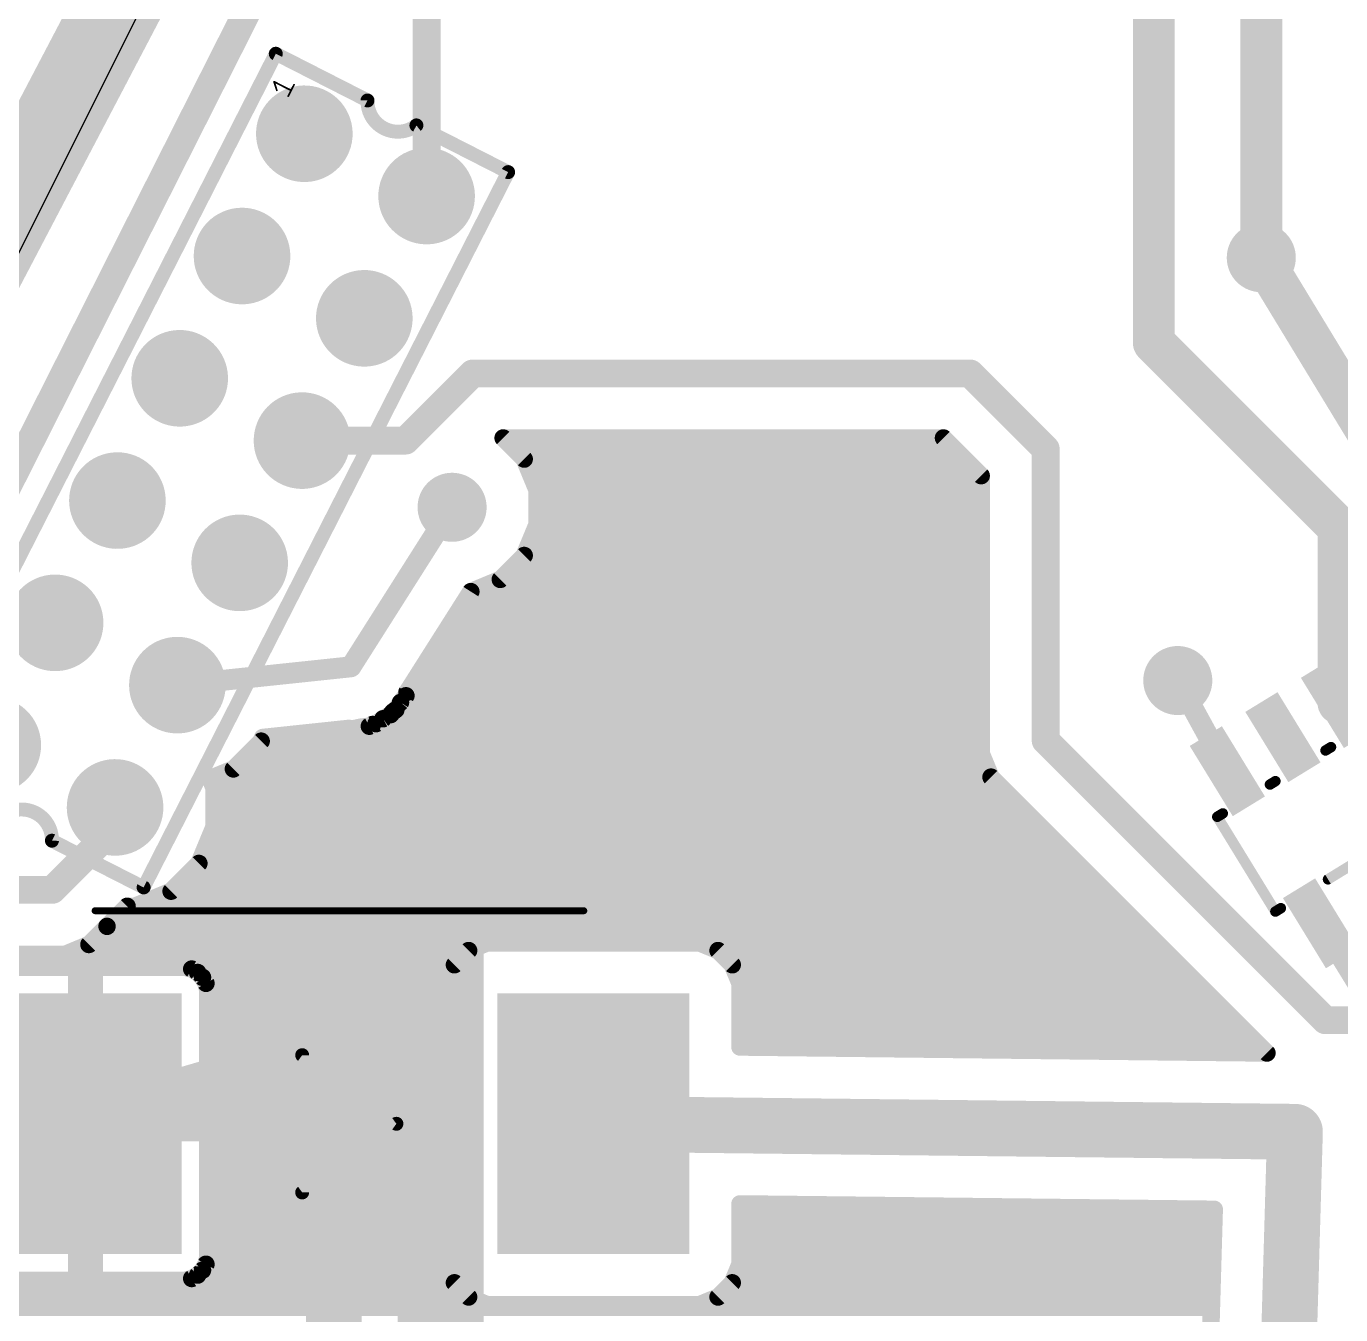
# Model space of a CAD drawing. Extents: x 0 to 110, y 0 to 76.
# Drawn here: x 17.82 to 36.97, y 13.61 to 32.39 of the extents above; entities that cross this region are included whole.
import ezdxf

# ---------------------------------------------------------------- set-up
doc = ezdxf.new("R2010")
doc.units = 0
doc.layers.get('0').update_dxf_attribs({"linetype": 'CONTINUOUS'})
for name, color, linetype in [('1', 22, 'CONTINUOUS'), ('17', 82, 'CONTINUOUS'), ('18', 82, 'CONTINUOUS'), ('21', 253, 'CONTINUOUS'), ('22', 253, 'CONTINUOUS')]:
    doc.layers.add(name, color=color, linetype=linetype)

# ---------------------------------------------------------------- blocks, each defined once
blk = doc.blocks.new('RECT')
blk.add_solid([(-0.5, -0.5), (0.5, -0.5), (-0.5, 0.5), (0.5, 0.5)])
blk = doc.blocks.new('ROUNDP')
at = {"const_width": 0.5}
blk.add_lwpolyline([(0, -0.25, 1), (0, 0.25, 1), (0, -0.25)], format="xyb", dxfattribs=at)
blk = doc.blocks.new('ROUNDV')
at = {"const_width": 0.5}
blk.add_lwpolyline([(0, -0.25, 1), (0, 0.25, 1), (0, -0.25)], format="xyb", dxfattribs=at)

msp = doc.modelspace()

# ---------------------------------------------------------------- linework, layer by layer
at = {"layer": '1'}
for points, const_width in [([(24.85, 43.55), (12.9, 20.75)], 1.27), ([(15.35, 21.325), (26.275, 42.975)], 0.4064), ([(34.25, 27.775), (34.25, 35.775)], 0.6096), ([(35.8169, 29.0127), (35.8169, 35.6419)], 0.6096), ([(23.6538, 29.9109), (23.6538, 35.4788)], 0.4064), ([(37.8392, 25.6856), (35.8169, 29.0127)], 0.6096), ([(36.942, 25.083), (34.25, 27.775)], 0.6096), ([(23.3469, 26.3469), (24.325, 27.325)], 0.4064), ([(24.325, 27.325), (31.575, 27.325)], 0.4064), ([(31.575, 27.325), (32.675, 26.225)], 0.4064), ([(21.8378, 26.3469), (23.3469, 26.3469)], 0.4064), ([(25.0761, 26.0773), (24.7681, 26.3852)], 0.254), ([(24.7681, 26.3852), (31.1857, 26.3852)], 0.254), ([(31.1857, 26.3852), (31.7352, 25.8357)], 0.254), ([(24.9913, 26.162), (31.4089, 26.162)], 0.254), ([(32.675, 26.225), (32.675, 21.975)], 0.4064), ([(25.2648, 25.6216), (25.0761, 26.0773)], 0.254), ([(25.1462, 25.908), (31.6629, 25.908)], 0.254), ([(31.7352, 25.8357), (31.7352, 21.7881)], 0.254), ([(25.2514, 25.654), (31.7352, 25.654)], 0.254), ([(25.2648, 25.1284), (25.2648, 25.6216)], 0.254), ([(22.55, 23.05), (24.025, 25.375)], 0.3048), ([(25.2648, 25.4), (31.7352, 25.4)], 0.254), ([(36.942, 22.5215), (36.942, 25.083)], 0.6096), ([(25.0761, 24.6727), (25.2648, 25.1284)], 0.254), ([(25.2648, 25.146), (31.7352, 25.146)], 0.254), ([(25.1669, 24.892), (31.7352, 24.892)], 0.254), ([(24.7273, 24.3239), (25.0761, 24.6727)], 0.254), ([(25.0413, 24.638), (31.7352, 24.638)], 0.254), ([(24.2983, 24.1462), (24.7273, 24.3239)], 0.254), ([(24.7873, 24.384), (31.7352, 24.384)], 0.254), ([(23.3673, 22.6788), (24.2983, 24.1462)], 0.254), ([(24.288, 24.13), (31.7352, 24.13)], 0.254), ([(24.1268, 23.876), (31.7352, 23.876)], 0.254), ([(23.9657, 23.622), (31.7352, 23.622)], 0.254), ([(23.8045, 23.368), (31.7352, 23.368)], 0.254), ([(20.0219, 22.7829), (22.55, 23.05)], 0.3048), ([(23.6434, 23.114), (31.7352, 23.114)], 0.254), ([(23.4823, 22.86), (31.7352, 22.86)], 0.254), ([(34.6, 22.85), (35.322, 21.5287)], 0.3048), ([(23.3524, 22.6284), (23.3673, 22.6788)], 0.254), ([(36.942, 22.5215), (40.7828, 21.8121)], 0.6096), ([(23.2059, 22.4244), (23.2733, 22.5306)], 0.254), ([(23.2733, 22.5306), (23.3524, 22.6284)], 0.254), ([(23.3343, 22.606), (31.7352, 22.606)], 0.254), ([(22.9166, 22.221), (23.0195, 22.2934)], 0.254), ([(23.0195, 22.2934), (23.13, 22.3534)], 0.254), ([(23.1274, 22.352), (31.7352, 22.352)], 0.254), ([(23.13, 22.3534), (23.163, 22.3942)], 0.254), ([(23.163, 22.3942), (23.2059, 22.4244)], 0.254), ([(21.2653, 22.0203), (22.5198, 22.1529)], 0.254), ([(22.0005, 22.098), (31.7352, 22.098)], 0.254), ([(22.5198, 22.1529), (22.5715, 22.1438)], 0.254), ([(22.5715, 22.1438), (22.6942, 22.1713)], 0.254), ([(22.6942, 22.1713), (22.8193, 22.1845)], 0.254), ([(22.8193, 22.1845), (22.8654, 22.2096)], 0.254), ([(22.8654, 22.2096), (22.9166, 22.221)], 0.254), ([(20.8379, 21.5616), (21.2431, 21.9669)], 0.254), ([(21.2431, 21.9669), (21.2653, 22.0203)], 0.254), ([(32.675, 21.975), (36.75, 17.9)], 0.4064), ([(21.1203, 21.844), (31.7352, 21.844)], 0.254), ([(31.7352, 21.7881), (31.8783, 21.4426)], 0.254), ([(20.4991, 21.4213), (20.8379, 21.5616)], 0.254), ([(20.8663, 21.59), (31.8172, 21.59)], 0.254), ([(20.5545, 21.2874), (20.4991, 21.4213)], 0.254), ([(20.5344, 21.336), (31.9849, 21.336)], 0.254), ([(31.8783, 21.4426), (35.8994, 17.4215)], 0.254), ([(20.5545, 20.7143), (20.5545, 21.2874)], 0.254), ([(19.1139, 21.0009), (19.1139, 20.7139)], 0.4064), ([(20.5545, 21.082), (32.2389, 21.082)], 0.254), ([(19.1139, 20.7139), (18.2, 19.8)], 0.4064), ([(20.5545, 20.828), (32.4929, 20.828)], 0.254), ([(20.3352, 20.1848), (20.5545, 20.7143)], 0.254), ([(20.4964, 20.574), (32.7469, 20.574)], 0.254), ([(19.9299, 19.7796), (20.3352, 20.1848)], 0.254), ([(20.3911, 20.32), (33.0009, 20.32)], 0.254), ([(20.2163, 20.066), (33.2549, 20.066)], 0.254), ([(18.2, 19.8), (16.875, 19.8)], 0.4064), ([(19.9623, 19.812), (33.5089, 19.812)], 0.254), ([(19.4004, 19.5603), (19.9299, 19.7796)], 0.254), ([(18.9967, 19.2676), (19.2894, 19.5603)], 0.254), ([(19.2871, 19.558), (33.7629, 19.558)], 0.254), ([(19.2894, 19.5603), (19.4004, 19.5603)], 0.254), ([(18.7324, 19.0033), (18.9967, 19.2676)], 0.254), ([(19.0331, 19.304), (34.0169, 19.304)], 0.254), ([(37.55, 17.9), (36.6804, 19.3119)], 0.3048), ([(18.7791, 19.05), (34.2709, 19.05)], 0.254), ([(16.6881, 18.8602), (18.3869, 18.8602)], 0.254), ([(18.3869, 18.8602), (18.7324, 19.0033)], 0.254), ([(24.2661, 18.9148), (24.0589, 18.7076)], 0.254), ([(24.5368, 19.0269), (24.2661, 18.9148)], 0.254), ([(27.6299, 19.0269), (24.5368, 19.0269)], 0.254), ([(27.9006, 18.9148), (27.6299, 19.0269)], 0.254), ([(28.1078, 18.7076), (27.9006, 18.9148)], 0.254), ([(13.4337, 18.796), (24.1473, 18.796)], 0.254), ([(18.5564, 18.6713), (17.2332, 18.6713)], 0.254), ([(18.5564, 16.5174), (18.5564, 18.6713)], 0.254), ([(20.1335, 18.6713), (18.8103, 18.6713)], 0.254), ([(18.8103, 18.6713), (18.8103, 16.5174)], 0.254), ([(20.2304, 18.6454), (20.1335, 18.6713)], 0.254), ([(20.3173, 18.5952), (20.2304, 18.6454)], 0.254), ([(24.0589, 18.7076), (23.9468, 18.4369)], 0.254), ([(28.0194, 18.796), (34.5249, 18.796)], 0.254), ([(28.22, 18.4369), (28.1078, 18.7076)], 0.254), ([(18.5564, 18.542), (18.8103, 18.542)], 0.254), ([(20.3882, 18.5243), (20.3173, 18.5952)], 0.254), ([(20.3705, 18.542), (23.9903, 18.542)], 0.254), ([(20.4384, 18.4374), (20.3882, 18.5243)], 0.254), ([(28.1764, 18.542), (34.7789, 18.542)], 0.254), ([(18.5564, 18.288), (18.8103, 18.288)], 0.254), ([(20.4644, 18.3405), (20.4384, 18.4374)], 0.254), ([(20.4644, 16.5173), (20.4644, 18.3405)], 0.254), ([(20.4644, 18.288), (23.9468, 18.288)], 0.254), ([(23.9468, 18.4369), (23.9468, 14.3438)], 0.254), ([(28.22, 17.5091), (28.22, 18.4369)], 0.254), ([(28.22, 18.288), (35.0329, 18.288)], 0.254), ([(18.6834, 16.3903), (15.3897, 17.5109)], 1.016), ([(18.5564, 18.034), (18.8103, 18.034)], 0.254), ([(20.4644, 18.034), (23.9468, 18.034)], 0.254), ([(28.22, 18.034), (35.2869, 18.034)], 0.254), ([(36.75, 17.9), (37.55, 17.9)], 0.4064), ([(18.5564, 17.78), (18.8103, 17.78)], 0.254), ([(20.4644, 17.78), (23.9468, 17.78)], 0.254), ([(28.22, 17.78), (35.5409, 17.78)], 0.254), ([(18.5564, 17.526), (18.8103, 17.526)], 0.254), ([(20.4644, 17.526), (23.9468, 17.526)], 0.254), ([(28.22, 17.526), (35.7949, 17.526)], 0.254), ([(35.8994, 17.4215), (28.22, 17.5091)], 0.254), ([(18.6834, 16.3903), (21.2755, 17.1441)], 0.8128), ([(21.2755, 17.1441), (22.3017, 16.1776)], 0.8128), ([(18.5564, 17.272), (18.8103, 17.272)], 0.254), ([(20.4644, 17.272), (23.9468, 17.272)], 0.254), ([(18.5564, 17.018), (18.8103, 17.018)], 0.254), ([(20.4644, 17.018), (23.9468, 17.018)], 0.254), ([(18.6834, 16.3903), (18.6739, 16.5725)], 0.8128), ([(18.5564, 16.764), (18.8103, 16.764)], 0.254), ([(20.4644, 16.764), (23.9468, 16.764)], 0.254), ([(26.0834, 16.3903), (36.3073, 16.2738)], 0.8128), ([(36.3073, 16.2738), (35.968, 4.4591)], 0.8128), ([(12.2517, 16.51), (18.5563, 16.51)], 0.254), ([(16.9024, 16.5173), (18.5563, 16.5173)], 0.254), ([(18.5563, 16.5173), (18.5563, 16.2633)], 0.254), ([(18.8103, 16.5174), (18.5564, 16.5174)], 0.254), ([(18.8104, 16.2633), (18.8104, 16.5173)], 0.254), ([(18.8104, 16.5173), (20.4644, 16.5173)], 0.254), ([(18.8104, 16.51), (23.9468, 16.51)], 0.254), ([(22.3017, 16.1776), (22.3017, 10.9887)], 0.8128), ([(18.5563, 16.2633), (16.9024, 16.2633)], 0.254), ([(18.5564, 14.1093), (18.5564, 16.2633)], 0.254), ([(18.5564, 16.2633), (18.8103, 16.2633)], 0.254), ([(18.5564, 16.256), (18.8103, 16.256)], 0.254), ([(18.8103, 16.2633), (18.8103, 14.1093)], 0.254), ([(20.4644, 16.2633), (18.8104, 16.2633)], 0.254), ([(20.4644, 14.4402), (20.4644, 16.2633)], 0.254), ([(20.4644, 16.256), (23.9468, 16.256)], 0.254), ([(18.5564, 16.002), (18.8103, 16.002)], 0.254), ([(20.4644, 16.002), (23.9468, 16.002)], 0.254), ([(18.5564, 15.748), (18.8103, 15.748)], 0.254), ([(20.4644, 15.748), (23.9468, 15.748)], 0.254), ([(18.5564, 15.494), (18.8103, 15.494)], 0.254), ([(20.4644, 15.494), (23.9468, 15.494)], 0.254), ([(18.5564, 15.24), (18.8103, 15.24)], 0.254), ([(20.4644, 15.24), (23.9468, 15.24)], 0.254), ([(28.22, 14.3438), (28.22, 15.2229)], 0.254), ([(28.22, 15.2229), (35.1314, 15.1441)], 0.254), ([(35.1314, 15.1441), (34.9598, 9.1683)], 0.254), ([(18.5564, 14.986), (18.8103, 14.986)], 0.254), ([(20.4644, 14.986), (23.9468, 14.986)], 0.254), ([(28.22, 14.986), (35.1269, 14.986)], 0.254), ([(18.5564, 14.732), (18.8103, 14.732)], 0.254), ([(20.4644, 14.732), (23.9468, 14.732)], 0.254), ([(28.22, 14.732), (35.1196, 14.732)], 0.254), ([(18.5564, 14.478), (18.8103, 14.478)], 0.254), ([(20.4384, 14.3433), (20.4644, 14.4402)], 0.254), ([(20.4644, 14.478), (23.9468, 14.478)], 0.254), ([(28.22, 14.478), (35.1123, 14.478)], 0.254), ([(20.3173, 14.1855), (20.3882, 14.2564)], 0.254), ([(20.3882, 14.2564), (20.4384, 14.3433)], 0.254), ([(23.9468, 14.3438), (24.0589, 14.0731)], 0.254), ([(28.1078, 14.0731), (28.22, 14.3438)], 0.254), ([(17.2332, 14.1093), (18.5564, 14.1093)], 0.254), ([(18.5564, 14.224), (18.8103, 14.224)], 0.254), ([(18.8103, 14.1093), (20.1335, 14.1093)], 0.254), ([(20.1335, 14.1093), (20.2304, 14.1353)], 0.254), ([(20.2304, 14.1353), (20.3173, 14.1855)], 0.254), ([(20.3558, 14.224), (23.9964, 14.224)], 0.254), ([(24.0589, 14.0731), (24.2661, 13.8659)], 0.254), ([(27.9006, 13.8659), (28.1078, 14.0731)], 0.254), ([(28.1703, 14.224), (35.105, 14.224)], 0.254), ([(10.9383, 13.97), (24.162, 13.97)], 0.254), ([(24.2661, 13.8659), (24.5368, 13.7537)], 0.254), ([(27.6299, 13.7537), (27.9006, 13.8659)], 0.254), ([(28.0047, 13.97), (35.0977, 13.97)], 0.254), ([(10.807, 13.716), (35.0904, 13.716)], 0.254), ([(24.5368, 13.7537), (27.6299, 13.7537)], 0.254)]:
    msp.add_lwpolyline(points, dxfattribs=dict(at, const_width=const_width))
for points, const_width in [([(23.5522, 29.9109, 1), (23.7554, 29.9109)], 0.2032), ([(35.9471, 29.0919, 1), (35.6866, 28.9336)], 0.3048), ([(35.6645, 29.0127, 1), (35.9693, 29.0127)], 0.3048), ([(34.3578, 27.8828, 1), (34.1422, 27.6672)], 0.3048), ([(34.0976, 27.775, 1), (34.4024, 27.775)], 0.3048), ([(24.325, 27.4266, 1), (24.325, 27.2234)], 0.2032), ([(24.3968, 27.2532, 1), (24.2532, 27.3968)], 0.2032), ([(31.6468, 27.3968, 1), (31.5032, 27.2532)], 0.2032), ([(31.575, 27.2234, 1), (31.575, 27.4266)], 0.2032), ([(21.8378, 26.4485, 1), (21.8378, 26.2453)], 0.2032), ([(23.2751, 26.4188, 1), (23.4188, 26.2751)], 0.2032), ([(23.3469, 26.2453, 1), (23.3469, 26.4485)], 0.2032), ([(24.813, 26.4301, 1), (24.7232, 26.3403)], 0.127), ([(24.7681, 26.4487, 1), (24.7681, 26.3217)], 0.127), ([(31.2306, 26.4301, 1), (31.1408, 26.3403)], 0.127), ([(31.1857, 26.3217, 1), (31.1857, 26.4487)], 0.127), ([(24.9913, 26.2255, 1), (24.9913, 26.0985)], 0.127), ([(31.4089, 26.0985, 1), (31.4089, 26.2255)], 0.127), ([(32.7766, 26.225, 1), (32.5734, 26.225)], 0.2032), ([(32.6032, 26.1532, 1), (32.7468, 26.2968)], 0.2032), ([(25.1347, 26.1016, 1), (25.0174, 26.053)], 0.127), ([(25.0311, 26.0324, 1), (25.121, 26.1222)], 0.127), ([(25.1462, 25.9715, 1), (25.1462, 25.8445)], 0.127), ([(31.6629, 25.8445, 1), (31.6629, 25.9715)], 0.127), ([(31.7987, 25.8357, 1), (31.6717, 25.8357)], 0.127), ([(31.6903, 25.7908, 1), (31.7801, 25.8806)], 0.127), ([(25.2514, 25.7175, 1), (25.2514, 25.5905)], 0.127), ([(25.3283, 25.6216, 1), (25.2013, 25.6216)], 0.127), ([(25.2061, 25.5973, 1), (25.3235, 25.6459)], 0.127), ([(31.7352, 25.5905, 1), (31.7352, 25.7175)], 0.127), ([(24.0893, 25.3342, 1), (23.9607, 25.4158)], 0.1524), ([(25.2648, 25.4635, 1), (25.2648, 25.3365)], 0.127), ([(31.7352, 25.3365, 1), (31.7352, 25.4635)], 0.127), ([(37.0944, 25.083, 1), (36.7896, 25.083)], 0.3048), ([(36.8342, 24.9753, 1), (37.0497, 25.1908)], 0.3048), ([(25.2648, 25.2095, 1), (25.2648, 25.0825)], 0.127), ([(25.2013, 25.1284, 1), (25.3283, 25.1284)], 0.127), ([(25.3235, 25.1041, 1), (25.2061, 25.1527)], 0.127), ([(31.7352, 25.0825, 1), (31.7352, 25.2095)], 0.127), ([(25.1669, 24.9555, 1), (25.1669, 24.8285)], 0.127), ([(31.7352, 24.8285, 1), (31.7352, 24.9555)], 0.127), ([(25.0413, 24.7015, 1), (25.0413, 24.5745)], 0.127), ([(25.0174, 24.697, 1), (25.1347, 24.6484)], 0.127), ([(25.121, 24.6278, 1), (25.0311, 24.7176)], 0.127), ([(31.7352, 24.5745, 1), (31.7352, 24.7015)], 0.127), ([(24.6824, 24.3688, 1), (24.7722, 24.279)], 0.127), ([(24.7516, 24.2653, 1), (24.703, 24.3826)], 0.127), ([(24.7873, 24.4475, 1), (24.7873, 24.3205)], 0.127), ([(31.7352, 24.3205, 1), (31.7352, 24.4475)], 0.127), ([(24.288, 24.1935, 1), (24.288, 24.0665)], 0.127), ([(24.274, 24.2049, 1), (24.3226, 24.0876)], 0.127), ([(24.3519, 24.1122, 1), (24.2447, 24.1803)], 0.127), ([(31.7352, 24.0665, 1), (31.7352, 24.1935)], 0.127), ([(24.1268, 23.9395, 1), (24.1268, 23.8125)], 0.127), ([(31.7352, 23.8125, 1), (31.7352, 23.9395)], 0.127), ([(23.9657, 23.6855, 1), (23.9657, 23.5585)], 0.127), ([(31.7352, 23.5585, 1), (31.7352, 23.6855)], 0.127), ([(23.8045, 23.4315, 1), (23.8045, 23.3045)], 0.127), ([(31.7352, 23.3045, 1), (31.7352, 23.4315)], 0.127), ([(22.558, 22.9742, 1), (22.542, 23.1258)], 0.1524), ([(23.6434, 23.1775, 1), (23.6434, 23.0505)], 0.127), ([(31.7352, 23.0505, 1), (31.7352, 23.1775)], 0.127), ([(22.4857, 23.0908, 1), (22.6143, 23.0092)], 0.1524), ([(23.4823, 22.9235, 1), (23.4823, 22.7965)], 0.127), ([(31.7352, 22.7965, 1), (31.7352, 22.9235)], 0.127), ([(34.6669, 22.8865, 1), (34.5331, 22.8135)], 0.1524), ([(20.0139, 22.8587, 1), (20.0299, 22.7071)], 0.1524), ([(23.4282, 22.6608, 1), (23.3064, 22.6967)], 0.127), ([(36.9696, 22.6713, 1), (36.9143, 22.3716)], 0.3048), ([(23.2239, 22.5706, 1), (23.3227, 22.4907)], 0.127), ([(23.3269, 22.4966, 1), (23.2197, 22.5646)], 0.127), ([(23.3343, 22.6695, 1), (23.3343, 22.5425)], 0.127), ([(23.2915, 22.6464, 1), (23.4133, 22.6104)], 0.127), ([(23.4018, 22.5885, 1), (23.303, 22.6683)], 0.127), ([(23.3137, 22.7128, 1), (23.4209, 22.6447)], 0.127), ([(31.7352, 22.5425, 1), (31.7352, 22.6695)], 0.127), ([(36.7896, 22.5215, 1), (37.0944, 22.5215)], 0.3048), ([(22.9892, 22.3491, 1), (23.0498, 22.2376)], 0.127), ([(23.056, 22.2414, 1), (22.983, 22.3453)], 0.127), ([(23.1274, 22.4155, 1), (23.1274, 22.2885)], 0.127), ([(23.0806, 22.3934, 1), (23.1793, 22.3135)], 0.127), ([(23.1265, 22.4462, 1), (23.1995, 22.3423)], 0.127), ([(23.1603, 22.2976, 1), (23.0996, 22.4092)], 0.127), ([(23.2124, 22.3543, 1), (23.1136, 22.4342)], 0.127), ([(23.1523, 22.4585, 1), (23.2596, 22.3904)], 0.127), ([(23.2425, 22.3725, 1), (23.1694, 22.4764)], 0.127), ([(31.7352, 22.2885, 1), (31.7352, 22.4155)], 0.127), ([(22.0005, 22.1615, 1), (22.0005, 22.0345)], 0.127), ([(22.5307, 22.2154, 1), (22.5089, 22.0903)], 0.127), ([(22.5576, 22.2058, 1), (22.5854, 22.0819)], 0.127), ([(22.5264, 22.0897, 1), (22.5131, 22.216)], 0.127), ([(22.5606, 22.0813, 1), (22.5824, 22.2064)], 0.127), ([(22.6875, 22.2344, 1), (22.7009, 22.1081)], 0.127), ([(22.7081, 22.1093, 1), (22.6803, 22.2333)], 0.127), ([(22.7889, 22.2403, 1), (22.8496, 22.1287)], 0.127), ([(22.8515, 22.2716, 1), (22.8793, 22.1476)], 0.127), ([(22.8259, 22.1214, 1), (22.8126, 22.2476)], 0.127), ([(22.8957, 22.1538, 1), (22.8351, 22.2654)], 0.127), ([(22.8801, 22.273, 1), (22.9532, 22.1691)], 0.127), ([(22.9305, 22.1591, 1), (22.9028, 22.283)], 0.127), ([(31.7352, 22.0345, 1), (31.7352, 22.1615)], 0.127), ([(21.1845, 21.9912, 1), (21.3018, 21.9426)], 0.127), ([(21.288, 21.922, 1), (21.1982, 22.0118)], 0.127), ([(21.2586, 22.0835, 1), (21.272, 21.9572)], 0.127), ([(21.324, 21.996, 1), (21.2066, 22.0446)], 0.127), ([(32.5734, 21.975, 1), (32.7766, 21.975)], 0.2032), ([(32.7468, 22.0468, 1), (32.6032, 21.9032)], 0.2032), ([(21.1203, 21.9075, 1), (21.1203, 21.7805)], 0.127), ([(31.7939, 21.8124, 1), (31.6765, 21.7638)], 0.127), ([(31.6717, 21.7881, 1), (31.7987, 21.7881)], 0.127), ([(31.7352, 21.7805, 1), (31.7352, 21.9075)], 0.127), ([(20.793, 21.6065, 1), (20.8828, 21.5167)], 0.127), ([(20.8663, 21.6535, 1), (20.8663, 21.5265)], 0.127), ([(20.8622, 21.5029, 1), (20.8136, 21.6203)], 0.127), ([(31.8172, 21.5265, 1), (31.8172, 21.6535)], 0.127), ([(20.4747, 21.4799, 1), (20.5234, 21.3626)], 0.127), ([(20.5577, 21.4456, 1), (20.4404, 21.397)], 0.127), ([(20.5344, 21.3995, 1), (20.5344, 21.2725)], 0.127), ([(31.9232, 21.4875, 1), (31.8334, 21.3977)], 0.127), ([(31.8196, 21.4183, 1), (31.9369, 21.4669)], 0.127), ([(31.9849, 21.2725, 1), (31.9849, 21.3995)], 0.127), ([(35.2551, 21.4922, 1), (35.3888, 21.5653)], 0.1524), ([(20.618, 21.2874, 1), (20.491, 21.2874)], 0.127), ([(20.4958, 21.2631, 1), (20.6131, 21.3117)], 0.127), ([(19.2155, 21.0009, 1), (19.0123, 21.0009)], 0.2032), ([(20.5545, 21.1455, 1), (20.5545, 21.0185)], 0.127), ([(32.2389, 21.0185, 1), (32.2389, 21.1455)], 0.127), ([(19.1857, 20.642, 1), (19.042, 20.7857)], 0.2032), ([(20.5545, 20.8915, 1), (20.5545, 20.7645)], 0.127), ([(32.4929, 20.7645, 1), (32.4929, 20.8915)], 0.127), ([(19.0123, 20.7139, 1), (19.2155, 20.7139)], 0.2032), ([(20.4964, 20.6375, 1), (20.4964, 20.5105)], 0.127), ([(20.491, 20.7143, 1), (20.618, 20.7143)], 0.127), ([(20.6131, 20.69, 1), (20.4958, 20.7386)], 0.127), ([(32.7469, 20.5105, 1), (32.7469, 20.6375)], 0.127), ([(20.3801, 20.1399, 1), (20.2903, 20.2297)], 0.127), ([(20.3911, 20.3835, 1), (20.3911, 20.2565)], 0.127), ([(33.0009, 20.2565, 1), (33.0009, 20.3835)], 0.127), ([(20.2163, 20.1295, 1), (20.2163, 20.0025)], 0.127), ([(20.2765, 20.2091, 1), (20.3938, 20.1605)], 0.127), ([(33.2549, 20.0025, 1), (33.2549, 20.1295)], 0.127), ([(18.1282, 19.8718, 1), (18.2718, 19.7282)], 0.2032), ([(18.2, 19.6984, 1), (18.2, 19.9016)], 0.2032), ([(19.9623, 19.8755, 1), (19.9623, 19.7485)], 0.127), ([(33.5089, 19.7485, 1), (33.5089, 19.8755)], 0.127), ([(19.885, 19.8245, 1), (19.9748, 19.7347)], 0.127), ([(19.9542, 19.7209, 1), (19.9056, 19.8383)], 0.127), ([(19.2871, 19.6215, 1), (19.2871, 19.4945)], 0.127), ([(19.2894, 19.6238, 1), (19.2894, 19.4968)], 0.127), ([(19.3343, 19.5154, 1), (19.2445, 19.6052)], 0.127), ([(19.3761, 19.6189, 1), (19.4247, 19.5016)], 0.127), ([(19.4004, 19.4968, 1), (19.4004, 19.6238)], 0.127), ([(33.7629, 19.4945, 1), (33.7629, 19.6215)], 0.127), ([(18.9518, 19.3125, 1), (19.0416, 19.2227)], 0.127), ([(19.0416, 19.2227, 1), (18.9518, 19.3125)], 0.127), ([(19.0331, 19.3675, 1), (19.0331, 19.2405)], 0.127), ([(34.0169, 19.2405, 1), (34.0169, 19.3675)], 0.127), ([(36.7453, 19.3518, 1), (36.6156, 19.2719)], 0.1524), ([(18.7791, 19.1135, 1), (18.7791, 18.9865)], 0.127), ([(34.2709, 18.9865, 1), (34.2709, 19.1135)], 0.127), ([(18.3626, 18.9189, 1), (18.4112, 18.8015)], 0.127), ([(18.3869, 18.7967, 1), (18.3869, 18.9237)], 0.127), ([(18.6875, 19.0482, 1), (18.7773, 18.9584)], 0.127), ([(18.7567, 18.9446, 1), (18.7081, 19.0619)], 0.127), ([(24.2418, 18.9735, 1), (24.2904, 18.8561)], 0.127), ([(24.311, 18.8699, 1), (24.2212, 18.9597)], 0.127), ([(24.5368, 19.0904, 1), (24.5368, 18.9634)], 0.127), ([(24.5611, 18.9683, 1), (24.5125, 19.0856)], 0.127), ([(27.6542, 19.0856, 1), (27.6056, 18.9683)], 0.127), ([(27.6299, 18.9634, 1), (27.6299, 19.0904)], 0.127), ([(27.9455, 18.9597, 1), (27.8557, 18.8699)], 0.127), ([(27.8763, 18.8561, 1), (27.9249, 18.9735)], 0.127), ([(18.6199, 18.6713, 1), (18.4929, 18.6713)], 0.127), ([(18.5564, 18.6078, 1), (18.5564, 18.7348)], 0.127), ([(18.8103, 18.7348, 1), (18.8103, 18.6078)], 0.127), ([(18.8738, 18.6713, 1), (18.7468, 18.6713)], 0.127), ([(20.15, 18.7327, 1), (20.1171, 18.61)], 0.127), ([(20.1335, 18.6078, 1), (20.1335, 18.7348)], 0.127), ([(20.2622, 18.7004, 1), (20.1987, 18.5904)], 0.127), ([(24.014, 18.7525, 1), (24.1038, 18.6627)], 0.127), ([(24.1176, 18.6833, 1), (24.0002, 18.7319)], 0.127), ([(24.1473, 18.7325, 1), (24.1473, 18.8595)], 0.127), ([(28.0194, 18.8595, 1), (28.0194, 18.7325)], 0.127), ([(28.1665, 18.7319, 1), (28.0491, 18.6833)], 0.127), ([(28.0629, 18.6627, 1), (28.1527, 18.7525)], 0.127), ([(34.5249, 18.7325, 1), (34.5249, 18.8595)], 0.127), ([(18.5564, 18.6055, 1), (18.5564, 18.4785)], 0.127), ([(18.8103, 18.4785, 1), (18.8103, 18.6055)], 0.127), ([(20.214, 18.584, 1), (20.2469, 18.7067)], 0.127), ([(20.3622, 18.6401, 1), (20.2724, 18.5503)], 0.127), ([(20.2855, 18.5402, 1), (20.349, 18.6502)], 0.127), ([(20.3705, 18.6055, 1), (20.3705, 18.4785)], 0.127), ([(20.4432, 18.556, 1), (20.3332, 18.4925)], 0.127), ([(20.3433, 18.4794, 1), (20.4331, 18.5692)], 0.127), ([(23.9903, 18.4785, 1), (23.9903, 18.6055)], 0.127), ([(28.1764, 18.6055, 1), (28.1764, 18.4785)], 0.127), ([(34.7789, 18.4785, 1), (34.7789, 18.6055)], 0.127), ([(18.5564, 18.3515, 1), (18.5564, 18.2245)], 0.127), ([(18.8103, 18.2245, 1), (18.8103, 18.3515)], 0.127), ([(20.4997, 18.4538, 1), (20.3771, 18.421)], 0.127), ([(20.3834, 18.4056, 1), (20.4934, 18.4692)], 0.127), ([(20.5279, 18.3405, 1), (20.4009, 18.3405)], 0.127), ([(20.4644, 18.3515, 1), (20.4644, 18.2245)], 0.127), ([(20.403, 18.3241, 1), (20.5257, 18.3569)], 0.127), ([(24.0103, 18.4369, 1), (23.8833, 18.4369)], 0.127), ([(23.8881, 18.4612, 1), (24.0054, 18.4126)], 0.127), ([(23.9468, 18.2245, 1), (23.9468, 18.3515)], 0.127), ([(28.2835, 18.4369, 1), (28.1565, 18.4369)], 0.127), ([(28.22, 18.3515, 1), (28.22, 18.2245)], 0.127), ([(28.1613, 18.4126, 1), (28.2786, 18.4612)], 0.127), ([(35.0329, 18.2245, 1), (35.0329, 18.3515)], 0.127), ([(18.5564, 18.0975, 1), (18.5564, 17.9705)], 0.127), ([(18.8103, 17.9705, 1), (18.8103, 18.0975)], 0.127), ([(20.4644, 18.0975, 1), (20.4644, 17.9705)], 0.127), ([(23.9468, 17.9705, 1), (23.9468, 18.0975)], 0.127), ([(28.22, 18.0975, 1), (28.22, 17.9705)], 0.127), ([(35.2869, 17.9705, 1), (35.2869, 18.0975)], 0.127), ([(36.75, 18.0016, 1), (36.75, 17.7984)], 0.2032), ([(36.6782, 17.8282, 1), (36.8218, 17.9718)], 0.2032), ([(18.5564, 17.8435, 1), (18.5564, 17.7165)], 0.127), ([(18.8103, 17.7165, 1), (18.8103, 17.8435)], 0.127), ([(20.4644, 17.8435, 1), (20.4644, 17.7165)], 0.127), ([(23.9468, 17.7165, 1), (23.9468, 17.8435)], 0.127), ([(28.22, 17.8435, 1), (28.22, 17.7165)], 0.127), ([(35.5409, 17.7165, 1), (35.5409, 17.8435)], 0.127), ([(18.5564, 17.5895, 1), (18.5564, 17.4625)], 0.127), ([(18.8103, 17.4625, 1), (18.8103, 17.5895)], 0.127), ([(20.4644, 17.5895, 1), (20.4644, 17.4625)], 0.127), ([(23.9468, 17.4625, 1), (23.9468, 17.5895)], 0.127), ([(28.22, 17.5895, 1), (28.22, 17.4625)], 0.127), ([(28.2207, 17.5725, 1), (28.2192, 17.4456)], 0.127), ([(35.7949, 17.4625, 1), (35.7949, 17.5895)], 0.127), ([(21.4148, 17.2921, 1), (21.1362, 16.9962)], 0.4064), ([(21.3322, 16.949, 1), (21.2187, 17.3393)], 0.4064), ([(28.1565, 17.5091, 1), (28.2835, 17.5091)], 0.127), ([(35.8545, 17.3766, 1), (35.9443, 17.4664)], 0.127), ([(35.8987, 17.358, 1), (35.9001, 17.485)], 0.127), ([(18.5564, 17.3355, 1), (18.5564, 17.2085)], 0.127), ([(18.8103, 17.2085, 1), (18.8103, 17.3355)], 0.127), ([(20.4644, 17.3355, 1), (20.4644, 17.2085)], 0.127), ([(23.9468, 17.2085, 1), (23.9468, 17.3355)], 0.127), ([(18.5564, 17.0815, 1), (18.5564, 16.9545)], 0.127), ([(18.8103, 16.9545, 1), (18.8103, 17.0815)], 0.127), ([(20.4644, 17.0815, 1), (20.4644, 16.9545)], 0.127), ([(23.9468, 16.9545, 1), (23.9468, 17.0815)], 0.127), ([(18.8768, 16.5831, 1), (18.471, 16.562)], 0.4064), ([(18.6015, 16.1499, 1), (18.7652, 16.6308)], 0.508), ([(18.5564, 16.8275, 1), (18.5564, 16.7005)], 0.127), ([(18.8103, 16.7005, 1), (18.8103, 16.8275)], 0.127), ([(20.4644, 16.8275, 1), (20.4644, 16.7005)], 0.127), ([(23.9468, 16.7005, 1), (23.9468, 16.8275)], 0.127), ([(18.6266, 16.5855, 1), (18.7401, 16.1952)], 0.4064), ([(26.0857, 16.5935, 1), (26.081, 16.1872)], 0.4064), ([(36.5104, 16.268, 1), (36.1042, 16.2796)], 0.4064), ([(36.305, 16.0706, 1), (36.3096, 16.477)], 0.4064), ([(18.4804, 16.3798, 1), (18.8863, 16.4009)], 0.4064), ([(18.5564, 16.5809, 1), (18.5564, 16.4538)], 0.127), ([(18.6198, 16.5173, 1), (18.4928, 16.5173)], 0.127), ([(18.4929, 16.5174, 1), (18.6199, 16.5174)], 0.127), ([(18.5563, 16.4538, 1), (18.5563, 16.5808)], 0.127), ([(18.5563, 16.4465, 1), (18.5563, 16.5735)], 0.127), ([(18.7468, 16.5174, 1), (18.8738, 16.5174)], 0.127), ([(18.8739, 16.5173, 1), (18.7469, 16.5173)], 0.127), ([(18.8104, 16.5808, 1), (18.8104, 16.4538)], 0.127), ([(18.8104, 16.5735, 1), (18.8104, 16.4465)], 0.127), ([(18.8103, 16.4538, 1), (18.8103, 16.5809)], 0.127), ([(20.4009, 16.5173, 1), (20.5279, 16.5173)], 0.127), ([(20.4644, 16.4538, 1), (20.4644, 16.5808)], 0.127), ([(22.5049, 16.1776, 1), (22.0985, 16.1776)], 0.4064), ([(22.1624, 16.0297, 1), (22.441, 16.3255)], 0.4064), ([(23.9468, 16.4465, 1), (23.9468, 16.5735)], 0.127), ([(18.4928, 16.2633, 1), (18.6198, 16.2633)], 0.127), ([(18.6199, 16.2633, 1), (18.4929, 16.2633)], 0.127), ([(18.5564, 16.3268, 1), (18.5564, 16.1998)], 0.127), ([(18.5564, 16.3195, 1), (18.5564, 16.1925)], 0.127), ([(18.5563, 16.1998, 1), (18.5563, 16.3268)], 0.127), ([(18.8738, 16.2633, 1), (18.7468, 16.2633)], 0.127), ([(18.8104, 16.3268, 1), (18.8104, 16.1998)], 0.127), ([(18.7469, 16.2633, 1), (18.8739, 16.2633)], 0.127), ([(18.8103, 16.1998, 1), (18.8103, 16.3268)], 0.127), ([(18.8103, 16.1925, 1), (18.8103, 16.3195)], 0.127), ([(20.5279, 16.2633, 1), (20.4009, 16.2633)], 0.127), ([(20.4644, 16.3195, 1), (20.4644, 16.1925)], 0.127), ([(20.4644, 16.1998, 1), (20.4644, 16.3268)], 0.127), ([(23.9468, 16.1925, 1), (23.9468, 16.3195)], 0.127), ([(18.5564, 16.0655, 1), (18.5564, 15.9385)], 0.127), ([(18.8103, 15.9385, 1), (18.8103, 16.0655)], 0.127), ([(20.4644, 16.0655, 1), (20.4644, 15.9385)], 0.127), ([(23.9468, 15.9385, 1), (23.9468, 16.0655)], 0.127), ([(18.5564, 15.8115, 1), (18.5564, 15.6845)], 0.127), ([(18.8103, 15.6845, 1), (18.8103, 15.8115)], 0.127), ([(20.4644, 15.8115, 1), (20.4644, 15.6845)], 0.127), ([(23.9468, 15.6845, 1), (23.9468, 15.8115)], 0.127), ([(18.5564, 15.5575, 1), (18.5564, 15.4305)], 0.127), ([(18.8103, 15.4305, 1), (18.8103, 15.5575)], 0.127), ([(20.4644, 15.5575, 1), (20.4644, 15.4305)], 0.127), ([(23.9468, 15.4305, 1), (23.9468, 15.5575)], 0.127), ([(18.5564, 15.3035, 1), (18.5564, 15.1765)], 0.127), ([(18.8103, 15.1765, 1), (18.8103, 15.3035)], 0.127), ([(20.4644, 15.3035, 1), (20.4644, 15.1765)], 0.127), ([(23.9468, 15.1765, 1), (23.9468, 15.3035)], 0.127), ([(28.2207, 15.2864, 1), (28.2192, 15.1594)], 0.127), ([(28.2835, 15.2229, 1), (28.1565, 15.2229)], 0.127), ([(35.1949, 15.1423, 1), (35.0679, 15.1459)], 0.127), ([(35.1307, 15.0806, 1), (35.1321, 15.2076)], 0.127), ([(18.5564, 15.0495, 1), (18.5564, 14.9225)], 0.127), ([(18.8103, 14.9225, 1), (18.8103, 15.0495)], 0.127), ([(20.4644, 15.0495, 1), (20.4644, 14.9225)], 0.127), ([(23.9468, 14.9225, 1), (23.9468, 15.0495)], 0.127), ([(28.22, 15.0495, 1), (28.22, 14.9225)], 0.127), ([(35.1269, 14.9225, 1), (35.1269, 15.0495)], 0.127), ([(18.5564, 14.7955, 1), (18.5564, 14.6685)], 0.127), ([(18.8103, 14.6685, 1), (18.8103, 14.7955)], 0.127), ([(20.4644, 14.7955, 1), (20.4644, 14.6685)], 0.127), ([(23.9468, 14.6685, 1), (23.9468, 14.7955)], 0.127), ([(28.22, 14.7955, 1), (28.22, 14.6685)], 0.127), ([(35.1196, 14.6685, 1), (35.1196, 14.7955)], 0.127), ([(18.5564, 14.5415, 1), (18.5564, 14.4145)], 0.127), ([(18.8103, 14.4145, 1), (18.8103, 14.5415)], 0.127), ([(20.4644, 14.5415, 1), (20.4644, 14.4145)], 0.127), ([(20.5257, 14.4237, 1), (20.403, 14.4566)], 0.127), ([(23.9468, 14.4145, 1), (23.9468, 14.5415)], 0.127), ([(28.22, 14.5415, 1), (28.22, 14.4145)], 0.127), ([(35.1123, 14.4145, 1), (35.1123, 14.5415)], 0.127), ([(20.4331, 14.2115, 1), (20.3433, 14.3013)], 0.127), ([(20.3771, 14.3597, 1), (20.4997, 14.3268)], 0.127), ([(20.4934, 14.3115, 1), (20.3834, 14.375)], 0.127), ([(20.4009, 14.4402, 1), (20.5279, 14.4402)], 0.127), ([(24.0054, 14.3681, 1), (23.8881, 14.3195)], 0.127), ([(23.8833, 14.3438, 1), (24.0103, 14.3438)], 0.127), ([(28.1565, 14.3438, 1), (28.2835, 14.3438)], 0.127), ([(28.2786, 14.3195, 1), (28.1613, 14.3681)], 0.127), ([(18.5564, 14.2875, 1), (18.5564, 14.1605)], 0.127), ([(18.5564, 14.0458, 1), (18.5564, 14.1728)], 0.127), ([(18.8103, 14.1728, 1), (18.8103, 14.0458)], 0.127), ([(18.8103, 14.1605, 1), (18.8103, 14.2875)], 0.127), ([(20.1171, 14.1707, 1), (20.15, 14.048)], 0.127), ([(20.1335, 14.0458, 1), (20.1335, 14.1728)], 0.127), ([(20.1987, 14.1903, 1), (20.2622, 14.0803)], 0.127), ([(20.2469, 14.074, 1), (20.214, 14.1966)], 0.127), ([(20.2724, 14.2304, 1), (20.3622, 14.1406)], 0.127), ([(20.349, 14.1305, 1), (20.2855, 14.2405)], 0.127), ([(20.3558, 14.2875, 1), (20.3558, 14.1605)], 0.127), ([(20.3332, 14.2882, 1), (20.4432, 14.2246)], 0.127), ([(24.1038, 14.118, 1), (24.014, 14.0282)], 0.127), ([(23.9964, 14.1605, 1), (23.9964, 14.2875)], 0.127), ([(28.1527, 14.0282, 1), (28.0629, 14.118)], 0.127), ([(28.1703, 14.2875, 1), (28.1703, 14.1605)], 0.127), ([(35.105, 14.1605, 1), (35.105, 14.2875)], 0.127), ([(18.4929, 14.1093, 1), (18.6199, 14.1093)], 0.127), ([(18.7468, 14.1093, 1), (18.8738, 14.1093)], 0.127), ([(24.0002, 14.0488, 1), (24.1176, 14.0974)], 0.127), ([(24.162, 13.9065, 1), (24.162, 14.0335)], 0.127), ([(24.2904, 13.9245, 1), (24.2418, 13.8072)], 0.127), ([(27.9249, 13.8072, 1), (27.8763, 13.9245)], 0.127), ([(28.0047, 14.0335, 1), (28.0047, 13.9065)], 0.127), ([(28.0491, 14.0974, 1), (28.1665, 14.0488)], 0.127), ([(35.0977, 13.9065, 1), (35.0977, 14.0335)], 0.127), ([(24.2212, 13.821, 1), (24.311, 13.9108)], 0.127), ([(24.5368, 13.8172, 1), (24.5368, 13.6902)], 0.127), ([(24.5125, 13.6951, 1), (24.5611, 13.8124)], 0.127), ([(27.6056, 13.8124, 1), (27.6542, 13.6951)], 0.127), ([(27.6299, 13.6902, 1), (27.6299, 13.8172)], 0.127), ([(27.8557, 13.9108, 1), (27.9455, 13.821)], 0.127), ([(35.0904, 13.6525, 1), (35.0904, 13.7795)], 0.127)]:
    msp.add_lwpolyline(points, format="xyb", dxfattribs=dict(at, const_width=const_width))
at = {"layer": '21'}
for points, const_width in [([(21.4558, 31.9849), (16.1441, 21.5601)], 0.2032), ([(22.7923, 31.3039), (21.4558, 31.9849)], 0.2032), ([(21.4711, 31.4519), (21.4304, 31.5772)], 0.0254), ([(21.4304, 31.5772), (21.6795, 31.4503)], 0.0254), ([(21.6372, 31.3672), (21.7219, 31.5333)], 0.0254), ([(24.8416, 30.2597), (23.5051, 30.9407)], 0.2032), ([(19.5299, 19.8349), (24.8416, 30.2597)], 0.2032), ([(36.7529, 21.8309), (36.8331, 21.8801)], 0.1524), ([(35.9429, 21.3346), (36.0231, 21.3837)], 0.1524), ([(35.1755, 20.8643), (35.2557, 20.9134)], 0.1524), ([(36.022, 19.483), (35.1755, 20.8643)], 0.1524), ([(18.1934, 20.5159), (19.5299, 19.8349)], 0.2032), ([(37.6795, 20.4988), (36.7894, 19.9533)], 0.1524), ([(25.944, 19.4953), (18.8228, 19.4953)], 0.1016), ([(36.1021, 19.5322), (36.022, 19.483)], 0.1524), ([(23.2134, 16.3903), (21.8404, 17.3903)], 0.2032), ([(21.8404, 17.3903), (21.8404, 15.3903)], 0.2032), ([(21.8404, 15.3903), (23.2134, 16.3903)], 0.2032)]:
    msp.add_lwpolyline(points, dxfattribs=dict(at, const_width=const_width))
for points, const_width in [([(21.4788, 32.0301, 1), (21.4327, 31.9396)], 0.1016), ([(21.501, 31.9618, 1), (21.4105, 32.0079)], 0.1016), ([(21.4364, 31.5792, 1), (21.4243, 31.5753)], 0.0127), ([(21.4333, 31.5829, 1), (21.4275, 31.5716)], 0.0127), ([(21.4651, 31.4499, 1), (21.4772, 31.4538)], 0.0127), ([(21.6767, 31.4446, 1), (21.6824, 31.4559)], 0.0127), ([(21.7275, 31.5304, 1), (21.7162, 31.5362)], 0.0127), ([(21.6316, 31.3701, 1), (21.6429, 31.3643)], 0.0127), ([(22.7923, 31.3039, 0.6321), (23.5051, 30.9407)], 0.2032), ([(22.8431, 31.3025, 1), (22.7415, 31.3053)], 0.1016), ([(22.7692, 31.2586, 1), (22.8153, 31.3492)], 0.1016), ([(23.5281, 30.986, 1), (23.482, 30.8954)], 0.1016), ([(23.5361, 30.9004, 1), (23.4741, 30.9809)], 0.1016), ([(24.8869, 30.2366, 1), (24.7963, 30.2828)], 0.1016), ([(24.8185, 30.2144, 1), (24.8647, 30.305)], 0.1016), ([(36.733, 21.8634, 1), (36.7728, 21.7984)], 0.0762), ([(36.853, 21.8476, 1), (36.8132, 21.9125)], 0.0762), ([(36.043, 21.3512, 1), (36.0031, 21.4162)], 0.0762), ([(35.923, 21.367, 1), (35.9628, 21.3021)], 0.0762), ([(18.1934, 20.5159, 0.6321), (17.4806, 20.8791)], 0.2032), ([(35.208, 20.8842, 1), (35.143, 20.8444)], 0.0762), ([(35.1556, 20.8968, 1), (35.1954, 20.8318)], 0.0762), ([(35.2756, 20.8809, 1), (35.2358, 20.9459)], 0.0762), ([(18.2165, 20.5612, 1), (18.1703, 20.4707)], 0.1016), ([(18.1426, 20.5173, 1), (18.2442, 20.5145)], 0.1016), ([(19.5068, 19.7897, 1), (19.553, 19.8802)], 0.1016), ([(36.7694, 19.9858, 1), (36.8093, 19.9208)], 0.0762), ([(19.4846, 19.858, 1), (19.5752, 19.8119)], 0.1016), ([(18.8228, 19.5207, 1), (18.8228, 19.4699)], 0.0508), ([(25.944, 19.4699, 1), (25.944, 19.5207)], 0.0508), ([(36.0021, 19.5155, 1), (36.0419, 19.4505)], 0.0762), ([(35.9895, 19.4631, 1), (36.0545, 19.5029)], 0.0762), ([(36.122, 19.4997, 1), (36.0822, 19.5646)], 0.0762), ([(21.8703, 17.4314, 1), (21.8104, 17.3493)], 0.1016), ([(21.8912, 17.3903, 1), (21.7896, 17.3903)], 0.1016), ([(23.2433, 16.3493, 1), (23.1834, 16.4314)], 0.1016), ([(23.1834, 16.3493, 1), (23.2433, 16.4314)], 0.1016), ([(21.8104, 15.4314, 1), (21.8703, 15.3493)], 0.1016), ([(21.7896, 15.3903, 1), (21.8912, 15.3903)], 0.1016)]:
    msp.add_lwpolyline(points, format="xyb", dxfattribs=dict(at, const_width=const_width))
at = {"layer": '22'}
msp.add_line((21.0779, 35.814), (12.5705, 18.8251), dxfattribs=at)

# ---------------------------------------------------------------- block references
at = {"layer": '1'}
for p, xscale, yscale, rotation in [((36.942, 22.5215), 0.55, 1.199999999999999, 211.5), ((36.132, 22.0251), 0.55, 1.199999999999999, 211.5), ((35.322, 21.5287), 0.55, 1.199999999999999, 211.5), ((36.6804, 19.3119), 0.55, 1.199999999999999, 211.5), ((18.6834, 16.3903), 2.799999999999999, 3.799999999999999, 180), ((26.0834, 16.3903), 2.799999999999999, 3.799999999999999, 180)]:
    msp.add_blockref('RECT', p, dxfattribs=dict(at, xscale=xscale, yscale=yscale, rotation=rotation))
at = {"layer": '17', "xscale": 1.407999999999999, "yscale": 1.407999999999999, "rotation": 243}
for p in [(21.8718, 30.8189), (23.6538, 29.9109), (20.9638, 29.0369), (22.7458, 28.1289), (20.0558, 27.2549), (21.8378, 26.3469), (19.1478, 25.4729), (20.9298, 24.5649), (18.2399, 23.6909), (20.0219, 22.7829), (17.3319, 21.9089), (19.1139, 21.0009)]:
    msp.add_blockref('ROUNDP', p, dxfattribs=at)
at = {"layer": '18', "xscale": 1.006399999999999, "yscale": 1.006399999999999}
for p in [(35.8169, 29.0127), (24.025, 25.375), (34.6, 22.85)]:
    msp.add_blockref('ROUNDV', p, dxfattribs=at)
at = {"layer": '21', "xscale": 1.25, "yscale": 6.2, "rotation": 180}
msp.add_blockref('RECT', (23.8584, 16.3903), dxfattribs=at)

doc.saveas('drawing.dxf')
